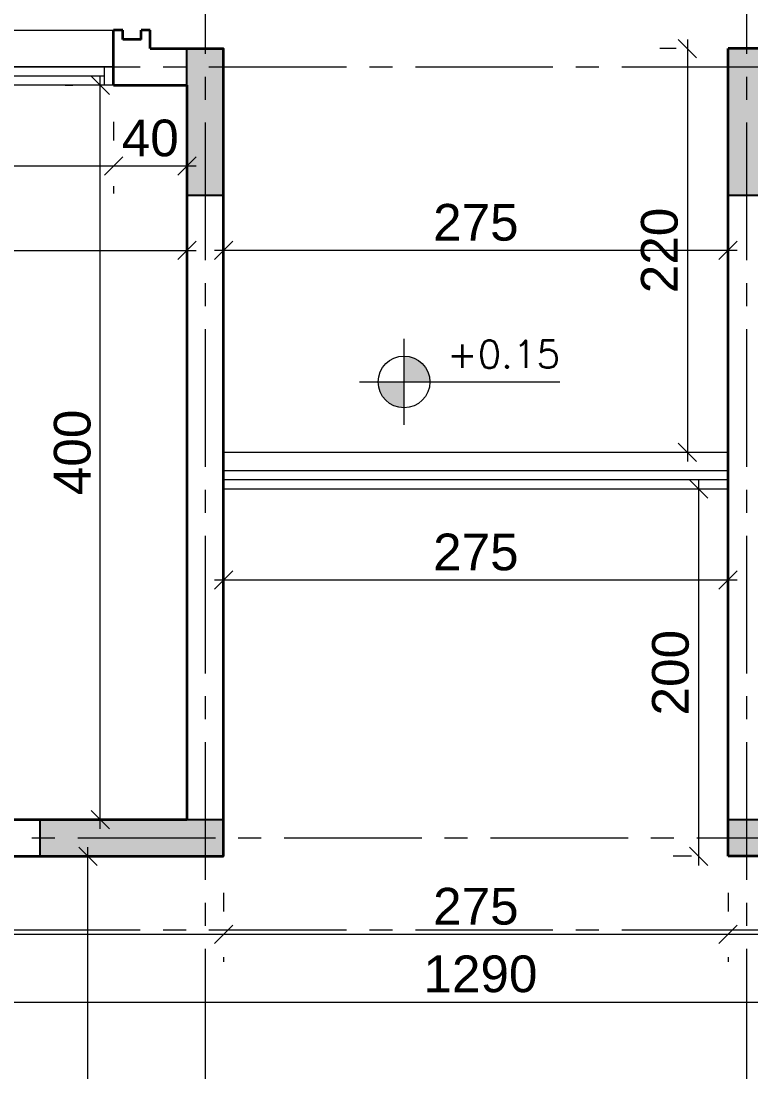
# Model space of a CAD drawing. Header units: millimetres. Extents: x -11627 to -10952, y 10244 to 10588.
# Drawn here: x -11244.22 to -11240.24, y 10466.85 to 10472.58 of the extents above; entities that cross this region are included whole.
import ezdxf

# ---------------------------------------------------------------- set-up
doc = ezdxf.new("R2010")
doc.units = ezdxf.units.MM
doc.header["$PDMODE"] = 35
doc.linetypes.add('DOT', pattern=[0.25, 0, -0.25])
doc.linetypes.add('GROUND FLOOR XREF - option 3$0$FATHER FR$0$CENTER2', pattern=[1.125, 0.75, -0.125, 0.125, -0.125])
doc.layers.get('0').update_dxf_attribs({"lineweight": 5})
doc.layers.get('DEFPOINTS').update_dxf_attribs({"lineweight": 5})
for name, color, linetype, lineweight in [('A-AXIS LINE', 8, 'GROUND FLOOR XREF - option 3$0$FATHER FR$0$CENTER2', 0), ('A-GEN DIMS INTERNAL', 86, 'Continuous', 5), ('DIM IN', 191, 'Continuous', 5), ('S-COL HATCH', 5, 'Continuous', 15), ('STAIR', 34, 'Continuous', 5), ('SYMBOLS LEVEL', 233, 'Continuous', 5), ('WALLS', 4, 'Continuous', 35), ('Window', 57, 'Continuous', 13), ('WINDOWS', 57, 'Continuous', 13)]:
    doc.layers.add(name, color=color, linetype=linetype, lineweight=lineweight)
doc.layers.add('col1', color=6, linetype='Continuous')
doc.styles.add('GROUND FLOOR XREF - option 3$0$STYLE1', font='arial.ttf', dxfattribs={"height": 0.2})
doc.styles.add('T20-200', font='ROMANS.SHX', dxfattribs={"height": 0.4})
doc.dimstyles.new('DIM 100', dxfattribs={"dimtxt": 0.2, "dimasz": 0.1, "dimexe": 0.15, "dimexo": 0.2, "dimgap": 0.05, "dimtad": 1, "dimdec": 0, "dimlfac": 100, "dimzin": 1, "dimdsep": 46, "dimtxsty": 'GROUND FLOOR XREF - option 3$0$STYLE1', "dimblk": 'OBLIQUE', "dimcen": 0.02, "dimdle": 0.05, "dimclrd": 256, "dimclre": 6, "dimclrt": 3, "dimadec": 1, "dimazin": 0, "dimtfac": 0.9, "dimtdec": 0, "dimtix": 1, "dimtofl": 0, "dimtmove": 2, "dimatfit": 3, "dimldrblk": 'ARCHTICK', "dimfxl": 1, "dimtolj": 1, "dimtzin": 12, "dimlwd": -1, "dimlwe": -1, "dimarcsym": 0})

# ---------------------------------------------------------------- blocks, each defined once
blk = doc.blocks.new('_Oblique')
at = {"color": 0, "linetype": 'ByBlock', "lineweight": -2}
blk.add_line((-0.5, -0.5), (0.5, 0.5), dxfattribs=at)
blk = doc.blocks.new('*D1155')
at = {"layer": 'A-GEN DIMS INTERNAL', "transparency": 16777216}
blk.add_line((-11240.5896, 10472.4756), (-11240.5896, 10470.1756), dxfattribs=at)
at = {"layer": 'A-GEN DIMS INTERNAL', "color": 6, "linetype": 'DOT', "transparency": 16777216}
for p, q in [((-11240.6513, 10472.4256), (-11240.7396, 10472.4256)), ((-11240.6756, 10470.2256), (-11240.7396, 10470.2256))]:
    blk.add_line(p, q, dxfattribs=at)
at = {"layer": 'DEFPOINTS', "color": 0, "transparency": 16777216}
for p in [(-11240.4513, 10472.4256), (-11240.5896, 10470.2256), (-11240.4756, 10470.2256)]:
    blk.add_point(p, dxfattribs=at)
at = {"layer": 'A-GEN DIMS INTERNAL', "transparency": 16777216, "xscale": 0.1, "yscale": 0.1, "zscale": 0.1}
for p, rotation in [((-11240.5896, 10472.4256), 90), ((-11240.5896, 10470.2256), 270)]:
    blk.add_blockref('_Oblique', p, dxfattribs=dict(at, rotation=rotation))
at = {"layer": 'A-GEN DIMS INTERNAL', "color": 3, "transparency": 16777216, "insert": (-11240.7417, 10471.3256), "char_height": 0.2, "attachment_point": 5, "rotation": 90, "style": 'GROUND FLOOR XREF - option 3$0$STYLE1'}
blk.add_mtext('\\A1;220', dxfattribs=at)
blk = doc.blocks.new('_ArchTick')
at = {"color": 0, "linetype": 'ByBlock', "const_width": 0.15}
blk.add_lwpolyline([(-0.5, -0.5), (0.5, 0.5)], dxfattribs=at)
blk = doc.blocks.new('*D1156')
at = {"layer": 'A-GEN DIMS INTERNAL', "color": 6, "linetype": 'DOT', "transparency": 16777216}
for p, q in [((-11243.1182, 10471.5256), (-11243.1182, 10471.4756)), ((-11240.3682, 10471.5256), (-11240.3682, 10471.4756))]:
    blk.add_line(p, q, dxfattribs=at)
at = {"layer": 'A-GEN DIMS INTERNAL', "transparency": 16777216}
blk.add_line((-11240.3182, 10471.3256), (-11243.1682, 10471.3256), dxfattribs=at)
at = {"layer": 'DEFPOINTS', "color": 0, "transparency": 16777216}
for p in [(-11243.1182, 10471.3256), (-11243.1182, 10471.3256), (-11240.3682, 10471.3256)]:
    blk.add_point(p, dxfattribs=at)
at = {"layer": 'A-GEN DIMS INTERNAL', "transparency": 16777216, "xscale": 0.1, "yscale": 0.1, "zscale": 0.1, "rotation": 180}
blk.add_blockref('_Oblique', (-11243.1182, 10471.3256), dxfattribs=at)
at = {"layer": 'A-GEN DIMS INTERNAL', "transparency": 16777216, "xscale": 0.1, "yscale": 0.1, "zscale": 0.1}
blk.add_blockref('_Oblique', (-11240.3682, 10471.3256), dxfattribs=at)
at = {"layer": 'A-GEN DIMS INTERNAL', "color": 3, "transparency": 16777216, "insert": (-11241.7432, 10471.4777), "char_height": 0.2, "attachment_point": 5, "style": 'GROUND FLOOR XREF - option 3$0$STYLE1'}
blk.add_mtext('\\A1;275', dxfattribs=at)
blk = doc.blocks.new('DDW')
at = {"layer": 'SYMBOLS LEVEL'}
h = blk.add_hatch(color=256, dxfattribs=at)
edge = h.paths.add_edge_path()
edge.add_line((-11621.43, 10035.1153), (-11621.43, 10034.9745))
edge.add_line((-11621.43, 10034.9745), (-11621.2892, 10034.9745))
edge.add_arc((-11621.43, 10034.9745), 0.1408, 0, 90)
edge = h.paths.add_edge_path()
edge.add_line((-11621.43, 10034.8337), (-11621.43, 10034.9745))
edge.add_line((-11621.43, 10034.9745), (-11621.5709, 10034.9745))
edge.add_arc((-11621.43, 10034.9745), 0.1408, 180, 270)
for p, q in [((-11621.43, 10034.7402), (-11621.43, 10035.2088)), ((-11621.6737, 10034.9745), (-11620.5802, 10034.9745))]:
    blk.add_line(p, q, dxfattribs=at)
blk.add_circle((-11621.43, 10034.9745), 0.1408, dxfattribs=at)
blk = doc.blocks.new('GLA')
at = {"layer": 'WALLS'}
for p, q in [((211.3978, -544.4551), (211.4478, -544.4551)), ((211.3978, -544.5551), (211.3978, -544.4551)), ((211.4478, -544.5051), (211.4478, -544.4551)), ((211.5478, -544.5051), (211.5478, -544.4551)), ((211.5478, -544.4551), (211.5978, -544.4551)), ((211.5978, -544.7551), (211.5978, -544.4551)), ((213.5978, -544.7551), (213.5978, -544.4551)), ((213.6478, -544.4551), (213.5978, -544.4551)), ((213.6478, -544.5051), (213.6478, -544.4551)), ((213.7478, -544.5051), (213.7478, -544.4551)), ((213.7978, -544.4551), (213.7478, -544.4551)), ((213.7978, -544.5551), (213.7978, -544.4551)), ((211.4478, -544.5051), (211.5478, -544.5051)), ((213.7478, -544.5051), (213.6478, -544.5051))]:
    blk.add_line(p, q, dxfattribs=at)
at = {"layer": 'WINDOWS'}
for p, q in [((211.5978, -544.4551), (213.5978, -544.4551)), ((213.5978, -544.6551), (211.5978, -544.6551)), ((211.6478, -544.7551), (211.6478, -544.6551)), ((213.5478, -544.7551), (213.5478, -544.6551)), ((213.5478, -544.7051), (211.6478, -544.7051)), ((213.5978, -544.7551), (211.5978, -544.7551))]:
    blk.add_line(p, q, dxfattribs=at)
blk = doc.blocks.new('*D1125')
at = {"layer": 'A-GEN DIMS INTERNAL', "color": 6, "linetype": 'DOT', "transparency": 16777216}
for p, q in [((-11246.3182, 10471.5256), (-11246.3182, 10471.4756)), ((-11243.3182, 10471.5256), (-11243.3182, 10471.4756))]:
    blk.add_line(p, q, dxfattribs=at)
at = {"layer": 'A-GEN DIMS INTERNAL', "transparency": 16777216}
blk.add_line((-11246.3682, 10471.3256), (-11243.2682, 10471.3256), dxfattribs=at)
at = {"layer": 'DEFPOINTS', "color": 0, "transparency": 16777216}
for p in [(-11246.3182, 10471.3256), (-11243.3182, 10471.3256), (-11243.3182, 10471.3256)]:
    blk.add_point(p, dxfattribs=at)
at = {"layer": 'A-GEN DIMS INTERNAL', "transparency": 16777216, "xscale": 0.1, "yscale": 0.1, "zscale": 0.1, "rotation": 180}
blk.add_blockref('_Oblique', (-11246.3182, 10471.3256), dxfattribs=at)
at = {"layer": 'A-GEN DIMS INTERNAL', "transparency": 16777216, "xscale": 0.1, "yscale": 0.1, "zscale": 0.1}
blk.add_blockref('_Oblique', (-11243.3182, 10471.3256), dxfattribs=at)
at = {"layer": 'A-GEN DIMS INTERNAL', "color": 3, "transparency": 16777216, "insert": (-11244.8182, 10471.4777), "char_height": 0.2, "attachment_point": 5, "style": 'GROUND FLOOR XREF - option 3$0$STYLE1'}
blk.add_mtext('\\A1;300', dxfattribs=at)
blk = doc.blocks.new('*D1127')
at = {"layer": 'A-GEN DIMS INTERNAL', "color": 6, "linetype": 'DOT', "transparency": 16777216}
for p, q in [((-11243.7182, 10472.0256), (-11243.7182, 10471.6352)), ((-11243.3182, 10471.9852), (-11243.3182, 10471.9352))]:
    blk.add_line(p, q, dxfattribs=at)
at = {"layer": 'A-GEN DIMS INTERNAL', "transparency": 16777216}
blk.add_line((-11243.2682, 10471.7852), (-11243.7682, 10471.7852), dxfattribs=at)
at = {"layer": 'DEFPOINTS', "color": 0, "transparency": 16777216}
for p in [(-11243.7182, 10472.2256), (-11243.7182, 10471.7852), (-11243.3182, 10471.7852)]:
    blk.add_point(p, dxfattribs=at)
at = {"layer": 'A-GEN DIMS INTERNAL', "transparency": 16777216, "xscale": 0.1, "yscale": 0.1, "zscale": 0.1, "rotation": 180}
blk.add_blockref('_Oblique', (-11243.7182, 10471.7852), dxfattribs=at)
at = {"layer": 'A-GEN DIMS INTERNAL', "transparency": 16777216, "xscale": 0.1, "yscale": 0.1, "zscale": 0.1}
blk.add_blockref('_Oblique', (-11243.3182, 10471.7852), dxfattribs=at)
at = {"layer": 'A-GEN DIMS INTERNAL', "color": 3, "transparency": 16777216, "insert": (-11243.5182, 10471.9373), "char_height": 0.2, "attachment_point": 5, "style": 'GROUND FLOOR XREF - option 3$0$STYLE1'}
blk.add_mtext('\\A1;40', dxfattribs=at)
blk = doc.blocks.new('*D1128')
at = {"layer": 'A-GEN DIMS INTERNAL', "color": 6, "linetype": 'DOT', "transparency": 16777216}
for p, q in [((-11245.7182, 10472.0256), (-11245.7182, 10471.6352)), ((-11243.7182, 10472.0256), (-11243.7182, 10471.6352))]:
    blk.add_line(p, q, dxfattribs=at)
at = {"layer": 'A-GEN DIMS INTERNAL', "transparency": 16777216}
blk.add_line((-11243.6682, 10471.7852), (-11245.7682, 10471.7852), dxfattribs=at)
at = {"layer": 'DEFPOINTS', "color": 0, "transparency": 16777216}
for p in [(-11245.7182, 10472.2256), (-11243.7182, 10472.2256), (-11245.7182, 10471.7852)]:
    blk.add_point(p, dxfattribs=at)
at = {"layer": 'A-GEN DIMS INTERNAL', "transparency": 16777216, "xscale": 0.1, "yscale": 0.1, "zscale": 0.1, "rotation": 180}
blk.add_blockref('_Oblique', (-11245.7182, 10471.7852), dxfattribs=at)
at = {"layer": 'A-GEN DIMS INTERNAL', "transparency": 16777216, "xscale": 0.1, "yscale": 0.1, "zscale": 0.1}
blk.add_blockref('_Oblique', (-11243.7182, 10471.7852), dxfattribs=at)
at = {"layer": 'A-GEN DIMS INTERNAL', "color": 3, "transparency": 16777216, "insert": (-11244.7182, 10471.9373), "char_height": 0.2, "attachment_point": 5, "style": 'GROUND FLOOR XREF - option 3$0$STYLE1'}
blk.add_mtext('\\A1;200', dxfattribs=at)
blk = doc.blocks.new('*D1136')
at = {"layer": 'A-GEN DIMS INTERNAL', "transparency": 16777216}
blk.add_line((-11243.7905, 10468.1756), (-11243.7905, 10472.2756), dxfattribs=at)
at = {"layer": 'A-GEN DIMS INTERNAL', "color": 6, "linetype": 'DOT', "transparency": 16777216}
for p, q in [((-11243.9822, 10472.2256), (-11243.9405, 10472.2256)), ((-11243.9822, 10468.2256), (-11243.9405, 10468.2256))]:
    blk.add_line(p, q, dxfattribs=at)
at = {"layer": 'DEFPOINTS', "color": 0, "transparency": 16777216}
for p in [(-11243.7905, 10472.2256), (-11243.7822, 10472.2256), (-11243.7822, 10468.2256)]:
    blk.add_point(p, dxfattribs=at)
at = {"layer": 'A-GEN DIMS INTERNAL', "transparency": 16777216, "xscale": 0.1, "yscale": 0.1, "zscale": 0.1}
for p, rotation in [((-11243.7905, 10472.2256), 90), ((-11243.7905, 10468.2256), 270)]:
    blk.add_blockref('_Oblique', p, dxfattribs=dict(at, rotation=rotation))
at = {"layer": 'A-GEN DIMS INTERNAL', "color": 3, "transparency": 16777216, "insert": (-11243.9426, 10470.2256), "char_height": 0.2, "attachment_point": 5, "rotation": 90, "style": 'GROUND FLOOR XREF - option 3$0$STYLE1'}
blk.add_mtext('\\A1;400', dxfattribs=at)
blk = doc.blocks.new('*D1148')
at = {"layer": 'A-GEN DIMS INTERNAL', "transparency": 16777216}
blk.add_line((-11243.8584, 10463.8756), (-11243.8584, 10468.0756), dxfattribs=at)
at = {"layer": 'A-GEN DIMS INTERNAL', "color": 6, "linetype": 'DOT', "transparency": 16777216}
for p, q in [((-11243.7584, 10468.0256), (-11243.7084, 10468.0256)), ((-11243.5182, 10463.9256), (-11244.0084, 10463.9256))]:
    blk.add_line(p, q, dxfattribs=at)
at = {"layer": 'DEFPOINTS', "color": 0, "transparency": 16777216}
for p in [(-11243.9584, 10468.0256), (-11243.8584, 10468.0256), (-11243.3182, 10463.9256)]:
    blk.add_point(p, dxfattribs=at)
at = {"layer": 'A-GEN DIMS INTERNAL', "transparency": 16777216, "xscale": 0.1, "yscale": 0.1, "zscale": 0.1}
for p, rotation in [((-11243.8584, 10468.0256), 90), ((-11243.8584, 10463.9256), 270)]:
    blk.add_blockref('_Oblique', p, dxfattribs=dict(at, rotation=rotation))
at = {"layer": 'A-GEN DIMS INTERNAL', "color": 3, "transparency": 16777216, "insert": (-11244.0105, 10465.9756), "char_height": 0.2, "attachment_point": 5, "rotation": 90, "style": 'GROUND FLOOR XREF - option 3$0$STYLE1'}
blk.add_mtext('\\A1;410', dxfattribs=at)
blk = doc.blocks.new('*D1179')
at = {"layer": 'A-GEN DIMS INTERNAL', "color": 6, "linetype": 'DOT', "transparency": 16777216}
for p, q in [((-11240.3682, 10467.8256), (-11240.3682, 10467.4501)), ((-11235.2682, 10467.8256), (-11235.2682, 10467.4501))]:
    blk.add_line(p, q, dxfattribs=at)
at = {"layer": 'A-GEN DIMS INTERNAL', "transparency": 16777216}
blk.add_line((-11235.2182, 10467.6001), (-11240.4182, 10467.6001), dxfattribs=at)
at = {"layer": 'DEFPOINTS', "color": 0, "transparency": 16777216}
for p in [(-11240.3682, 10468.0256), (-11235.2682, 10468.0256), (-11240.3682, 10467.6001)]:
    blk.add_point(p, dxfattribs=at)
at = {"layer": 'A-GEN DIMS INTERNAL', "transparency": 16777216, "xscale": 0.1, "yscale": 0.1, "zscale": 0.1, "rotation": 180}
blk.add_blockref('_Oblique', (-11240.3682, 10467.6001), dxfattribs=at)
at = {"layer": 'A-GEN DIMS INTERNAL', "transparency": 16777216, "xscale": 0.1, "yscale": 0.1, "zscale": 0.1}
blk.add_blockref('_Oblique', (-11235.2682, 10467.6001), dxfattribs=at)
at = {"layer": 'A-GEN DIMS INTERNAL', "color": 3, "transparency": 16777216, "insert": (-11237.8182, 10467.7522), "char_height": 0.2, "attachment_point": 5, "style": 'GROUND FLOOR XREF - option 3$0$STYLE1'}
blk.add_mtext('\\A1;510', dxfattribs=at)
blk = doc.blocks.new('*D1180')
at = {"layer": 'A-GEN DIMS INTERNAL', "color": 6, "linetype": 'DOT', "transparency": 16777216}
for p, q in [((-11243.1182, 10467.8256), (-11243.1182, 10467.4501)), ((-11240.3682, 10467.8256), (-11240.3682, 10467.4501))]:
    blk.add_line(p, q, dxfattribs=at)
at = {"layer": 'A-GEN DIMS INTERNAL', "transparency": 16777216}
blk.add_line((-11240.3182, 10467.6001), (-11243.1682, 10467.6001), dxfattribs=at)
at = {"layer": 'DEFPOINTS', "color": 0, "transparency": 16777216}
for p in [(-11243.1182, 10468.0256), (-11240.3682, 10468.0256), (-11243.1182, 10467.6001)]:
    blk.add_point(p, dxfattribs=at)
at = {"layer": 'A-GEN DIMS INTERNAL', "transparency": 16777216, "xscale": 0.1, "yscale": 0.1, "zscale": 0.1, "rotation": 180}
blk.add_blockref('_Oblique', (-11243.1182, 10467.6001), dxfattribs=at)
at = {"layer": 'A-GEN DIMS INTERNAL', "transparency": 16777216, "xscale": 0.1, "yscale": 0.1, "zscale": 0.1}
blk.add_blockref('_Oblique', (-11240.3682, 10467.6001), dxfattribs=at)
at = {"layer": 'A-GEN DIMS INTERNAL', "color": 3, "transparency": 16777216, "insert": (-11241.7432, 10467.7522), "char_height": 0.2, "attachment_point": 5, "style": 'GROUND FLOOR XREF - option 3$0$STYLE1'}
blk.add_mtext('\\A1;275', dxfattribs=at)
blk = doc.blocks.new('*D1181')
at = {"layer": 'A-GEN DIMS INTERNAL', "color": 6, "linetype": 'DOT', "transparency": 16777216}
for p, q in [((-11248.1682, 10467.8256), (-11248.1682, 10467.4501)), ((-11243.1182, 10467.8256), (-11243.1182, 10467.4501))]:
    blk.add_line(p, q, dxfattribs=at)
at = {"layer": 'A-GEN DIMS INTERNAL', "transparency": 16777216}
blk.add_line((-11243.0682, 10467.6001), (-11248.2182, 10467.6001), dxfattribs=at)
at = {"layer": 'DEFPOINTS', "color": 0, "transparency": 16777216}
for p in [(-11248.1682, 10468.0256), (-11243.1182, 10468.0256), (-11248.1682, 10467.6001)]:
    blk.add_point(p, dxfattribs=at)
at = {"layer": 'A-GEN DIMS INTERNAL', "transparency": 16777216, "xscale": 0.1, "yscale": 0.1, "zscale": 0.1, "rotation": 180}
blk.add_blockref('_Oblique', (-11248.1682, 10467.6001), dxfattribs=at)
at = {"layer": 'A-GEN DIMS INTERNAL', "transparency": 16777216, "xscale": 0.1, "yscale": 0.1, "zscale": 0.1}
blk.add_blockref('_Oblique', (-11243.1182, 10467.6001), dxfattribs=at)
at = {"layer": 'A-GEN DIMS INTERNAL', "color": 3, "transparency": 16777216, "insert": (-11245.6432, 10467.7522), "char_height": 0.2, "attachment_point": 5, "style": 'GROUND FLOOR XREF - option 3$0$STYLE1'}
blk.add_mtext('\\A1;505', dxfattribs=at)
blk = doc.blocks.new('*D1182')
at = {"layer": 'A-GEN DIMS INTERNAL', "color": 6, "linetype": 'DOT', "transparency": 16777216}
for p, q in [((-11248.1682, 10467.8256), (-11248.1682, 10467.0817)), ((-11235.2682, 10467.8256), (-11235.2682, 10467.0817))]:
    blk.add_line(p, q, dxfattribs=at)
at = {"layer": 'A-GEN DIMS INTERNAL', "transparency": 16777216}
blk.add_line((-11248.2182, 10467.2317), (-11235.2182, 10467.2317), dxfattribs=at)
at = {"layer": 'DEFPOINTS', "color": 0, "transparency": 16777216}
for p in [(-11248.1682, 10468.0256), (-11235.2682, 10468.0256), (-11235.2682, 10467.2317)]:
    blk.add_point(p, dxfattribs=at)
at = {"layer": 'A-GEN DIMS INTERNAL', "transparency": 16777216, "xscale": 0.1, "yscale": 0.1, "zscale": 0.1, "rotation": 180}
blk.add_blockref('_Oblique', (-11248.1682, 10467.2317), dxfattribs=at)
at = {"layer": 'A-GEN DIMS INTERNAL', "transparency": 16777216, "xscale": 0.1, "yscale": 0.1, "zscale": 0.1}
blk.add_blockref('_Oblique', (-11235.2682, 10467.2317), dxfattribs=at)
at = {"layer": 'A-GEN DIMS INTERNAL', "color": 3, "transparency": 16777216, "insert": (-11241.7182, 10467.3838), "char_height": 0.2, "attachment_point": 5, "style": 'GROUND FLOOR XREF - option 3$0$STYLE1'}
blk.add_mtext('\\A1;1290', dxfattribs=at)
blk = doc.blocks.new('TGTGTGTGTGTGTG')
at = {"layer": 'A-AXIS LINE'}
for p, q in [((-11387.0367, 10474.272), (-11387.0367, 10449.6118)), ((-11384.0867, 10474.272), (-11384.0867, 10449.6118)), ((-11398.2667, 10472.3256), (-11373.8915, 10472.3256)), ((-11397.857, 10468.1256), (-11373.8915, 10468.1256)), ((-11398.2667, 10467.6256), (-11373.8915, 10467.6256))]:
    blk.add_line(p, q, dxfattribs=at)
blk = doc.blocks.new('*D1191')
at = {"layer": 'A-GEN DIMS INTERNAL', "transparency": 16777216}
blk.add_line((-11240.5293, 10470.0756), (-11240.5293, 10467.9756), dxfattribs=at)
at = {"layer": 'A-GEN DIMS INTERNAL', "color": 6, "linetype": 'DOT', "transparency": 16777216}
for p, q in [((-11240.5682, 10470.0256), (-11240.6793, 10470.0256)), ((-11240.5682, 10468.0256), (-11240.6793, 10468.0256))]:
    blk.add_line(p, q, dxfattribs=at)
at = {"layer": 'DEFPOINTS', "color": 0, "transparency": 16777216}
for p in [(-11240.3682, 10470.0256), (-11240.5293, 10468.0256), (-11240.3682, 10468.0256)]:
    blk.add_point(p, dxfattribs=at)
at = {"layer": 'A-GEN DIMS INTERNAL', "transparency": 16777216, "xscale": 0.1, "yscale": 0.1, "zscale": 0.1}
for p, rotation in [((-11240.5293, 10470.0256), 90), ((-11240.5293, 10468.0256), 270)]:
    blk.add_blockref('_Oblique', p, dxfattribs=dict(at, rotation=rotation))
at = {"layer": 'A-GEN DIMS INTERNAL', "color": 3, "transparency": 16777216, "insert": (-11240.6814, 10469.0256), "char_height": 0.2, "attachment_point": 5, "rotation": 90, "style": 'GROUND FLOOR XREF - option 3$0$STYLE1'}
blk.add_mtext('\\A1;200', dxfattribs=at)
blk = doc.blocks.new('*D1192')
at = {"layer": 'A-GEN DIMS INTERNAL', "transparency": 16777216}
blk.add_line((-11240.3182, 10469.5298), (-11243.1682, 10469.5298), dxfattribs=at)
at = {"layer": 'A-GEN DIMS INTERNAL', "color": 6, "linetype": 'DOT', "transparency": 16777216}
for p, q in [((-11243.1182, 10469.4804), (-11243.1182, 10469.3798)), ((-11240.3682, 10469.4804), (-11240.3682, 10469.3798))]:
    blk.add_line(p, q, dxfattribs=at)
at = {"layer": 'DEFPOINTS', "color": 0, "transparency": 16777216}
for p in [(-11243.1182, 10469.6804), (-11240.3682, 10469.6804), (-11243.1182, 10469.5298)]:
    blk.add_point(p, dxfattribs=at)
at = {"layer": 'A-GEN DIMS INTERNAL', "transparency": 16777216, "xscale": 0.1, "yscale": 0.1, "zscale": 0.1, "rotation": 180}
blk.add_blockref('_Oblique', (-11243.1182, 10469.5298), dxfattribs=at)
at = {"layer": 'A-GEN DIMS INTERNAL', "transparency": 16777216, "xscale": 0.1, "yscale": 0.1, "zscale": 0.1}
blk.add_blockref('_Oblique', (-11240.3682, 10469.5298), dxfattribs=at)
at = {"layer": 'A-GEN DIMS INTERNAL', "color": 3, "transparency": 16777216, "insert": (-11241.7432, 10469.6819), "char_height": 0.2, "attachment_point": 5, "style": 'GROUND FLOOR XREF - option 3$0$STYLE1'}
blk.add_mtext('\\A1;275', dxfattribs=at)
blk = doc.blocks.new('trcol')
at = {"layer": 'S-COL HATCH', "linetype": 'Continuous'}
h = blk.add_hatch(color=256, dxfattribs=at)
h.dxf.hatch_style = 1
h.paths.add_polyline_path([(129.4798, -5.5637), (129.6798, -5.5637), (129.6798, -6.3637), (129.4798, -6.3637)])
h = blk.add_hatch(color=256, dxfattribs=at)
h.dxf.hatch_style = 1
h.paths.add_polyline_path([(132.4298, -5.5637), (132.6298, -5.5637), (132.6298, -6.3637), (132.4298, -6.3637)])
h = blk.add_hatch(color=256, dxfattribs=at)
h.dxf.hatch_style = 1
h.paths.add_polyline_path([(128.6798, -9.9637), (128.6798, -9.7637), (129.6798, -9.7637), (129.6798, -9.9637)])
h = blk.add_hatch(color=256, dxfattribs=at)
h.dxf.hatch_style = 1
h.paths.add_polyline_path([(132.4298, -9.9637), (132.4298, -9.7637), (133.4298, -9.7637), (133.4298, -9.9637)])
at = {"layer": 'col1'}
for points in [[(129.4798, -5.5637), (129.6798, -5.5637), (129.6798, -6.3637), (129.4798, -6.3637)], [(132.4298, -5.5637), (132.6298, -5.5637), (132.6298, -6.3637), (132.4298, -6.3637)], [(128.6798, -9.9637), (128.6798, -9.7637), (129.6798, -9.7637), (129.6798, -9.9637)], [(132.4298, -9.9637), (132.4298, -9.7637), (133.4298, -9.7637), (133.4298, -9.9637)]]:
    blk.add_lwpolyline(points, close=True, dxfattribs=at)

msp = doc.modelspace()

# ---------------------------------------------------------------- linework, layer by layer
at = {"layer": 'WALLS'}
for p, q in [((-11243.5182, 10472.4256), (-11243.1182, 10472.4256)), ((-11243.1182, 10468.0256), (-11243.1182, 10472.4256)), ((-11239.9182, 10472.4256), (-11240.3682, 10472.4256)), ((-11240.3682, 10468.0256), (-11240.3682, 10472.4256)), ((-11243.7182, 10472.2256), (-11243.3182, 10472.2256)), ((-11243.3182, 10472.2256), (-11243.3182, 10468.2256)), ((-11246.3182, 10468.2256), (-11243.3182, 10468.2256)), ((-11246.7682, 10468.0256), (-11243.1182, 10468.0256)), ((-11236.4682, 10468.0256), (-11240.3682, 10468.0256))]:
    msp.add_line(p, q, dxfattribs=at)
at = {"layer": 'Window'}
for p, q in [((-11240.3682, 10470.2256), (-11243.1182, 10470.2256)), ((-11240.3682, 10470.1256), (-11243.1182, 10470.1256)), ((-11240.3682, 10470.0756), (-11243.1182, 10470.0756)), ((-11240.3682, 10470.0256), (-11243.1182, 10470.0256)), ((-11243.1182, 10468.2256), (-11243.1182, 10468.0256)), ((-11240.3682, 10468.2256), (-11240.3682, 10468.0256))]:
    msp.add_line(p, q, dxfattribs=at)

# ---------------------------------------------------------------- block references
msp.add_blockref('trcol', (-11372.798, 10477.9893))
at = {"layer": 'DIM IN'}
msp.add_blockref('TGTGTGTGTGTGTG', (143.8186, 0), dxfattribs=at)
at = {"layer": 'STAIR', "ltscale": 0.3}
msp.add_blockref('DDW', (379.2953, 435.635), dxfattribs=at)
at = {"layer": 'WALLS'}
msp.add_blockref('GLA', (-11457.316, 11016.9807), dxfattribs=at)

# ---------------------------------------------------------------- texts
at = {"layer": 'SYMBOLS LEVEL', "insert": (-11241.9007, 10470.8355), "char_height": 0.15, "width": 0.6675, "attachment_point": 1, "style": 'T20-200'}
msp.add_mtext('+0.15', dxfattribs=at)

# ---------------------------------------------------------------- dimensions: what is measured, and where the dimension line sits
at = {"layer": 'A-GEN DIMS INTERNAL'}
for base, p1, p2, angle, picture, middle in [((-11240.5896, 10470.2256), (-11240.4513, 10472.4256), (-11240.4756, 10470.2256), 270, '*D1155', (-11240.7417, 10471.3256)), ((-11243.7905, 10472.2256), (-11243.7822, 10468.2256), (-11243.7822, 10472.2256), 90, '*D1136', (-11243.9426, 10470.2256)), ((-11245.7182, 10471.7852), (-11243.7182, 10472.2256), (-11245.7182, 10472.2256), 180, '*D1128', (-11244.7182, 10471.9373)), ((-11243.7182, 10471.7852), (-11243.3182, 10471.7852), (-11243.7182, 10472.2256), 180, '*D1127', (-11243.5182, 10471.9373)), ((-11243.3182, 10471.3256), (-11246.3182, 10471.3256), (-11243.3182, 10471.3256), 180, '*D1125', (-11244.8182, 10471.4777)), ((-11240.5293, 10468.0256), (-11240.3682, 10470.0256), (-11240.3682, 10468.0256), 90, '*D1191', (-11240.6814, 10469.0256)), ((-11243.8584, 10468.0256), (-11243.3182, 10463.9256), (-11243.9584, 10468.0256), 90, '*D1148', (-11244.0105, 10465.9756))]:
    dim = msp.add_linear_dim(base=base, p1=p1, p2=p2, angle=angle, dimstyle='DIM 100', dxfattribs=at)
    dim.commit()
    dim.dimension.update_dxf_attribs({"geometry": picture, "text_midpoint": middle})
for base, p1, p2, picture, middle in [((-11243.1182, 10471.3256), (-11240.3682, 10471.3256), (-11243.1182, 10471.3256), '*D1156', (-11241.7432, 10471.4777)), ((-11243.1182, 10469.5298), (-11240.3682, 10469.6804), (-11243.1182, 10469.6804), '*D1192', (-11241.7432, 10469.6819)), ((-11248.1682, 10467.6001), (-11243.1182, 10468.0256), (-11248.1682, 10468.0256), '*D1181', (-11245.6432, 10467.7522)), ((-11235.2682, 10467.2317), (-11248.1682, 10468.0256), (-11235.2682, 10468.0256), '*D1182', (-11241.7182, 10467.3838)), ((-11243.1182, 10467.6001), (-11240.3682, 10468.0256), (-11243.1182, 10468.0256), '*D1180', (-11241.7432, 10467.7522)), ((-11240.3682, 10467.6001), (-11235.2682, 10468.0256), (-11240.3682, 10468.0256), '*D1179', (-11237.8182, 10467.7522))]:
    dim = msp.add_linear_dim(base=base, p1=p1, p2=p2, dimstyle='DIM 100', dxfattribs=at)
    dim.commit()
    dim.dimension.update_dxf_attribs({"geometry": picture, "text_midpoint": middle})

doc.saveas('drawing.dxf')
